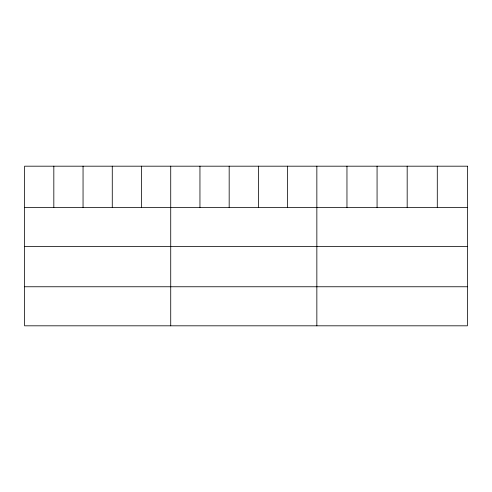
<?xml version="1.0" encoding="UTF-8"?>
<svg xmlns="http://www.w3.org/2000/svg" width="492" height="492" viewBox="0 0 492 492"><rect width="100%" height="100%" fill="white"/><g stroke="black" fill="none" stroke-linecap="round" stroke-linejoin="round"><path stroke-width="0.74" d="M24.6 207.464L467.4 207.464M24.6 246.523L467.4 246.523M24.6 286.762L467.4 286.762M437.29 166.185L437.29 207.464M407.179 166.185L407.179 207.464M377.069 166.185L377.069 207.464M346.958 166.185L346.958 207.464M316.848 166.185L316.848 325.815M287.623 166.185L287.623 207.464M258.398 166.185L258.398 207.464M229.174 166.185L229.174 207.464M199.949 166.185L199.949 207.464M170.724 166.185L170.724 325.815M141.499 166.185L141.499 207.464M112.274 166.185L112.274 207.464M83.05 166.185L83.05 207.464M53.825 166.185L53.825 207.464M467.4 166.185L24.6 166.185L24.6 325.815L467.4 325.815L467.4 166.185"/></g></svg>
